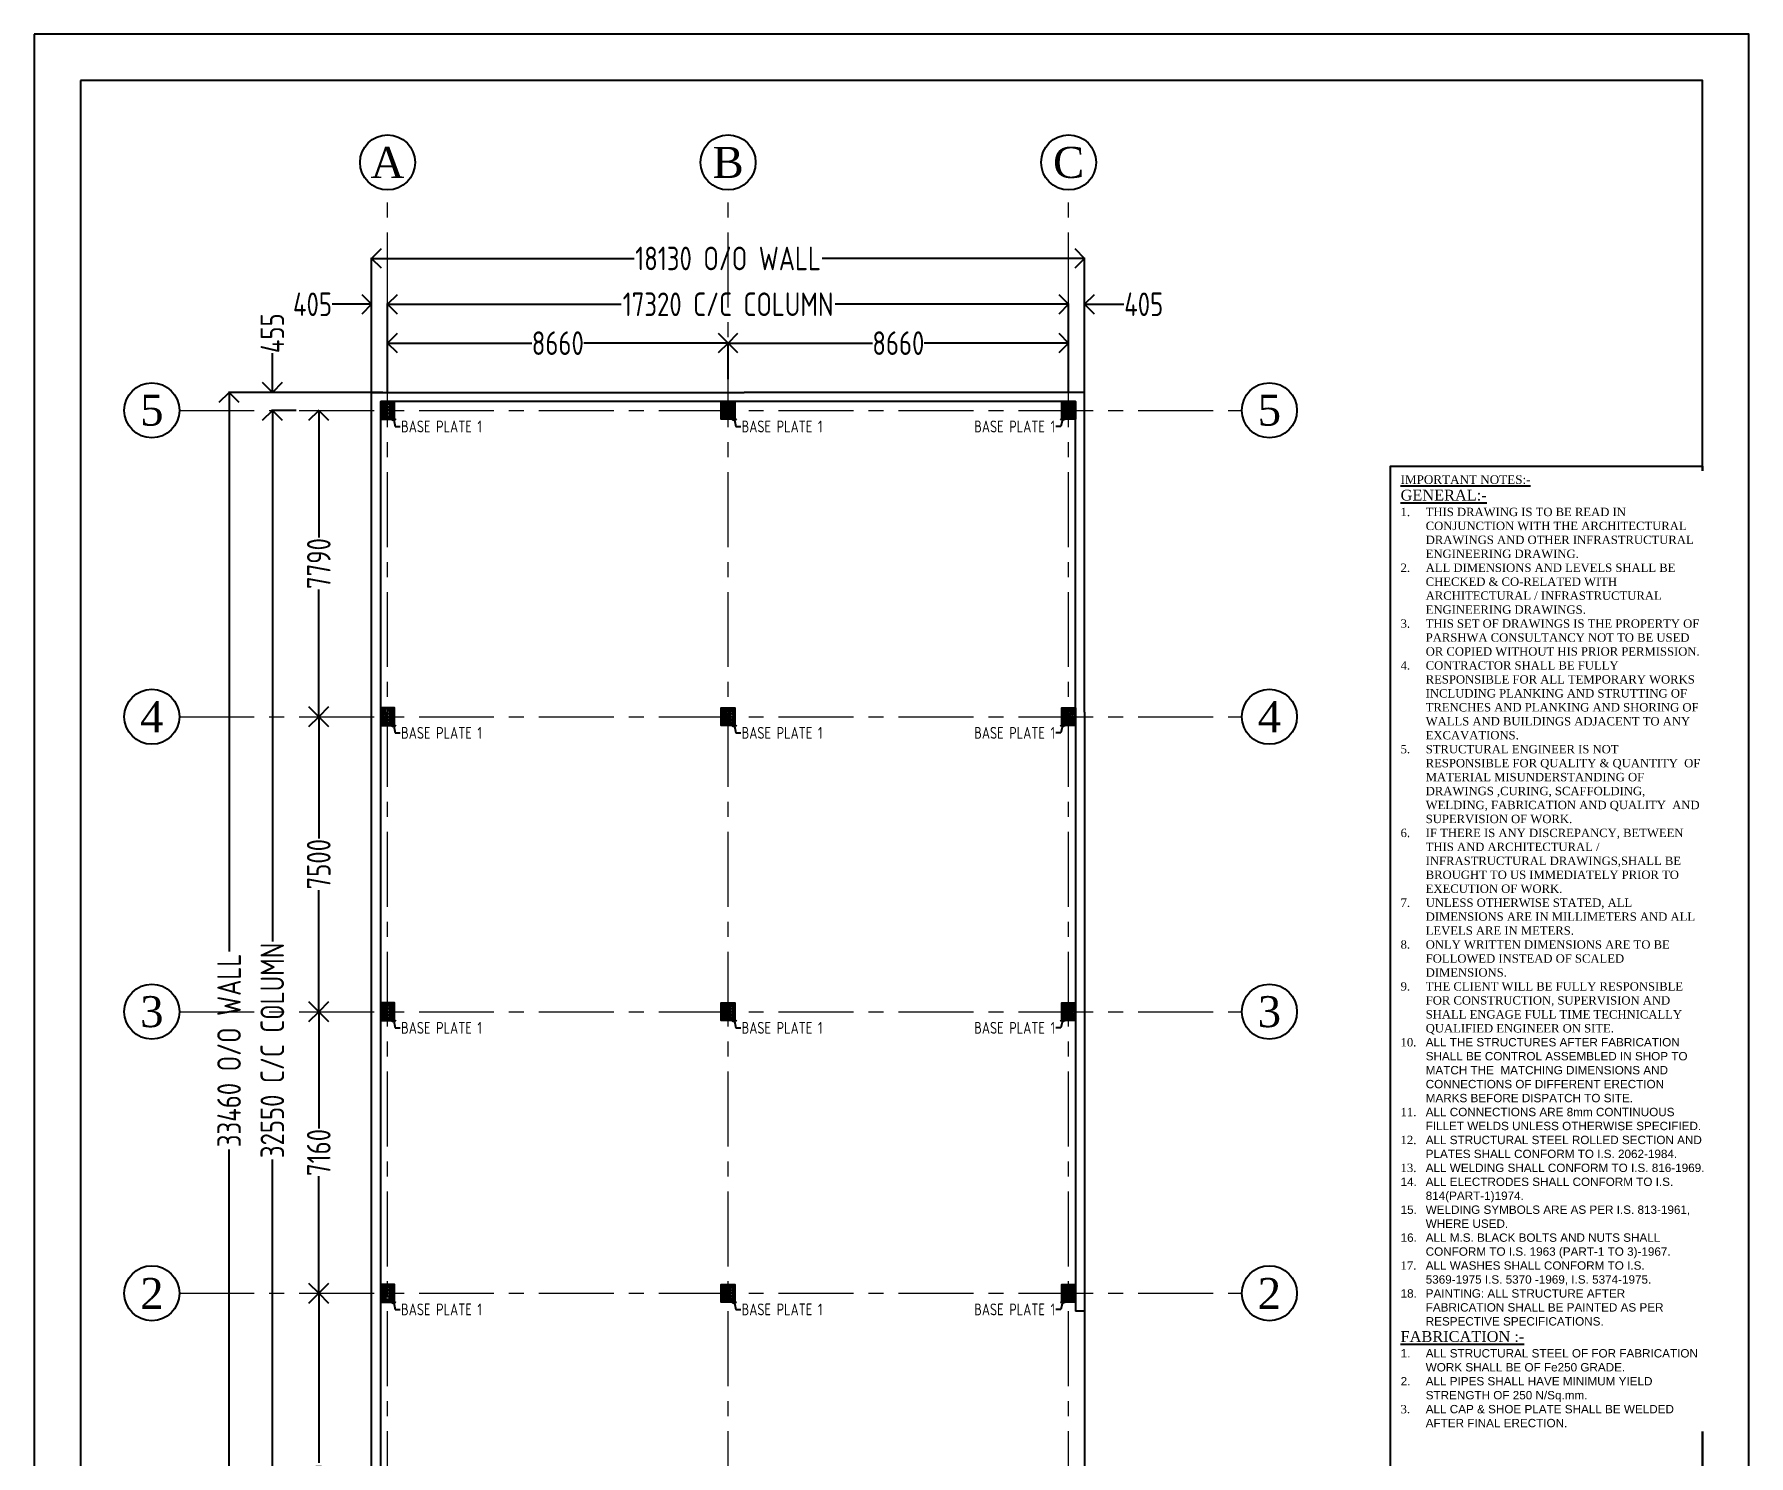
# Model space of a CAD drawing. Header units: millimetres. Extents: x 3470347 to 5996549, y -3470518 to 17149644.
# Drawn here: x 4391552 to 4435151, y 6975040 to 7011182 of the extents above; entities that cross this region are included whole.
import ezdxf
from ezdxf.enums import TextEntityAlignment as Align

# ---------------------------------------------------------------- set-up
doc = ezdxf.new("R2010")
doc.units = ezdxf.units.MM
doc.header["$MEASUREMENT"] = 0
doc.header["$PDMODE"] = 35
doc.header["$PDSIZE"] = -5
doc.linetypes.add('CENTER', pattern=[50.8, 31.75, -6.35, 6.35, -6.35])
doc.linetypes.add('CENTERX2', pattern=[4, 2.5, -0.5, 0.5, -0.5])
doc.layers.get('0').update_dxf_attribs({"linetype": 'CONTINUOUS', "lineweight": 25})
doc.layers.get('DEFPOINTS').update_dxf_attribs({"linetype": 'CONTINUOUS', "lineweight": 25})
for name, color, linetype in [('BOLT', 1, 'CONTINUOUS'), ('Grid', 44, 'CONTINUOUS'), ('YQ_AXIS', 4, 'CONTINUOUS')]:
    doc.layers.add(name, color=color, linetype=linetype)
for name, color, linetype, lineweight in [('CENTER', 8, 'CENTER', 0), ('rRCC 1', 3, 'CONTINUOUS', 25), ('SHEET', 7, 'CONTINUOUS', 15)]:
    doc.layers.add(name, color=color, linetype=linetype, lineweight=lineweight)
doc.styles.add('Aerial', font='times.ttf')
doc.styles.add('DIM', font='geniso.shx', dxfattribs={"width": 0.85})
doc.dimstyles.new('ST-100', dxfattribs={"dimscale": 100, "dimtxt": 7, "dimasz": 5, "dimexe": 0.18, "dimexo": 0.0625, "dimgap": 0.2, "dimtad": 0, "dimdec": 0, "dimzin": 0, "dimdsep": 46, "dimtxsty": 'DIM', "dimblk": 'OPEN90', "dimcen": 0.09, "dimclrd": 256, "dimclrt": 7, "dimadec": 0, "dimazin": 0, "dimtfac": 1, "dimtdec": 0, "dimtofl": 0, "dimtmove": 0, "dimatfit": 3, "dimldrblk": 'OPEN90', "dimfxl": 1, "dimtolj": 1, "dimtzin": 0, "dimlwd": -1, "dimarcsym": 0})

# ---------------------------------------------------------------- blocks, each defined once
blk = doc.blocks.new('bplate1')
at = {"color": 8, "linetype": 'CENTERX2', "ltscale": 15}
for p, q in [((4066832, 7037813), (4066432, 7037813)), ((4066482, 7037863), (4066482, 7037563)), ((4066632, 7037863), (4066632, 7037563)), ((4066782, 7037563), (4066782, 7037863)), ((4066432, 7037613), (4066832, 7037613))]:
    blk.add_line(p, q, dxfattribs=at)
at = {"color": 5}
blk.add_lwpolyline([(4066432, 7037863), (4066432, 7037563), (4066832, 7037563), (4066832, 7037863)], close=True, dxfattribs=at)
at = {"color": 4}
for points in [[(4066562, 7037844), (4066562, 7037769), (4066552, 7037769), (4066552, 7037844)], [(4066702, 7037844), (4066702, 7037769), (4066712, 7037769), (4066712, 7037844)], [(4066562, 7037582), (4066562, 7037657), (4066552, 7037657), (4066552, 7037582)], [(4066702, 7037582), (4066702, 7037657), (4066712, 7037657), (4066712, 7037582)]]:
    blk.add_lwpolyline(points, close=True, dxfattribs=at)
for points in [[(4066432, 7037769), (4066832, 7037769)], [(4066432, 7037759), (4066832, 7037759)], [(4066432, 7037667), (4066832, 7037667)], [(4066432, 7037657), (4066832, 7037657)]]:
    blk.add_lwpolyline(points, dxfattribs=at)
at = {"color": 1}
for points in [[(4066546, 7037759), (4066718, 7037759), (4066718, 7037667), (4066546, 7037667)], [(4066551, 7037755), (4066714, 7037755), (4066714, 7037672), (4066551, 7037672)]]:
    blk.add_lwpolyline(points, close=True, dxfattribs=at)
at = {"color": 2}
for centre in [(4066482, 7037813), (4066632, 7037813), (4066782, 7037813), (4066482, 7037613), (4066632, 7037613), (4066782, 7037613)]:
    blk.add_circle(centre, 12, dxfattribs=at)
blk = doc.blocks.new('_Open90')
at = {"color": 0, "linetype": 'ByBlock', "lineweight": -2}
for p, q in [((0, 0), (-1, 0)), ((-0.5, 0.5), (0, 0)), ((0, 0), (-0.5, -0.5))]:
    blk.add_line(p, q, dxfattribs=at)
blk = doc.blocks.new('*D353')
at = {"layer": 'BOLT', "color": 0, "lineweight": -2}
for p, q in [((4400536, 7003335), (4400536, 7003311)), ((4409196, 7003323), (4409196, 7003311))]:
    blk.add_line(p, q, dxfattribs=at)
at = {"layer": 'BOLT'}
for p, q in [((4401036, 7003329), (4404209, 7003329)), ((4408696, 7003329), (4405524, 7003329))]:
    blk.add_line(p, q, dxfattribs=at)
at = {"layer": 'DEFPOINTS', "color": 0}
for p in [(4400536, 7003341), (4409196, 7003329), (4409196, 7003329)]:
    blk.add_point(p, dxfattribs=at)
at = {"layer": 'BOLT', "xscale": 500, "yscale": 500, "zscale": 500, "rotation": 180}
blk.add_blockref('_Open90', (4400536, 7003329), dxfattribs=at)
at = {"layer": 'BOLT', "xscale": 500, "yscale": 500, "zscale": 500}
blk.add_blockref('_Open90', (4409196, 7003329), dxfattribs=at)
at = {"layer": 'BOLT', "color": 7, "insert": (4404866, 7003329), "char_height": 600, "attachment_point": 5, "style": 'DIM'}
blk.add_mtext('\\A1;8660', dxfattribs=at)
blk = doc.blocks.new('*D354')
at = {"layer": 'BOLT', "color": 0, "lineweight": -2}
for p, q in [((4398781, 7001620), (4398769, 7001620)), ((4398781, 6993830), (4398769, 6993830))]:
    blk.add_line(p, q, dxfattribs=at)
at = {"layer": 'BOLT'}
for p, q in [((4398787, 7001120), (4398787, 6998384)), ((4398787, 6994330), (4398787, 6997067))]:
    blk.add_line(p, q, dxfattribs=at)
at = {"layer": 'DEFPOINTS', "color": 0}
for p in [(4398787, 7001620), (4398787, 6993830), (4398787, 6993830)]:
    blk.add_point(p, dxfattribs=at)
at = {"layer": 'BOLT', "xscale": 500, "yscale": 500, "zscale": 500}
for p, rotation in [((4398787, 7001620), 90), ((4398787, 6993830), 270)]:
    blk.add_blockref('_Open90', p, dxfattribs=dict(at, rotation=rotation))
at = {"layer": 'BOLT', "color": 7, "insert": (4398787, 6997725), "char_height": 600, "attachment_point": 5, "rotation": 90, "style": 'DIM'}
blk.add_mtext('\\A1;7790', dxfattribs=at)
blk = doc.blocks.new('*D355')
at = {"layer": 'BOLT', "color": 0, "lineweight": -2}
for p, q in [((4398781, 6993830), (4398769, 6993830)), ((4398781, 6986330), (4398769, 6986330))]:
    blk.add_line(p, q, dxfattribs=at)
at = {"layer": 'BOLT'}
for p, q in [((4398787, 6993330), (4398787, 6990738)), ((4398787, 6986830), (4398787, 6989423))]:
    blk.add_line(p, q, dxfattribs=at)
at = {"layer": 'DEFPOINTS', "color": 0}
for p in [(4398787, 6993830), (4398787, 6986330), (4398787, 6986330)]:
    blk.add_point(p, dxfattribs=at)
at = {"layer": 'BOLT', "xscale": 500, "yscale": 500, "zscale": 500}
for p, rotation in [((4398787, 6993830), 90), ((4398787, 6986330), 270)]:
    blk.add_blockref('_Open90', p, dxfattribs=dict(at, rotation=rotation))
at = {"layer": 'BOLT', "color": 7, "insert": (4398787, 6990080), "char_height": 600, "attachment_point": 5, "rotation": 90, "style": 'DIM'}
blk.add_mtext('\\A1;7500', dxfattribs=at)
blk = doc.blocks.new('*D356')
at = {"layer": 'BOLT', "color": 0, "lineweight": -2}
for p, q in [((4398781, 6986330), (4398769, 6986330)), ((4398781, 6979170), (4398769, 6979170))]:
    blk.add_line(p, q, dxfattribs=at)
at = {"layer": 'BOLT'}
for p, q in [((4398787, 6985830), (4398787, 6983357)), ((4398787, 6979670), (4398787, 6982144))]:
    blk.add_line(p, q, dxfattribs=at)
at = {"layer": 'DEFPOINTS', "color": 0}
for p in [(4398787, 6986330), (4398787, 6979170), (4398787, 6979170)]:
    blk.add_point(p, dxfattribs=at)
at = {"layer": 'BOLT', "xscale": 500, "yscale": 500, "zscale": 500}
for p, rotation in [((4398787, 6986330), 90), ((4398787, 6979170), 270)]:
    blk.add_blockref('_Open90', p, dxfattribs=dict(at, rotation=rotation))
at = {"layer": 'BOLT', "color": 7, "insert": (4398787, 6982750), "char_height": 600, "attachment_point": 5, "rotation": 90, "style": 'DIM'}
blk.add_mtext('\\A1;7160', dxfattribs=at)
blk = doc.blocks.new('*D357')
at = {"layer": 'BOLT', "color": 0, "lineweight": -2}
for p, q in [((4398781, 6979170), (4398769, 6979170)), ((4398781, 6969070), (4398769, 6969070))]:
    blk.add_line(p, q, dxfattribs=at)
at = {"layer": 'BOLT'}
for p, q in [((4398787, 6978670), (4398787, 6974855)), ((4398787, 6969570), (4398787, 6973386))]:
    blk.add_line(p, q, dxfattribs=at)
at = {"layer": 'DEFPOINTS', "color": 0}
for p in [(4398787, 6979170), (4398787, 6969070), (4398787, 6969070)]:
    blk.add_point(p, dxfattribs=at)
at = {"layer": 'BOLT', "xscale": 500, "yscale": 500, "zscale": 500}
for p, rotation in [((4398787, 6979170), 90), ((4398787, 6969070), 270)]:
    blk.add_blockref('_Open90', p, dxfattribs=dict(at, rotation=rotation))
at = {"layer": 'BOLT', "color": 7, "insert": (4398787, 6974120), "char_height": 600, "attachment_point": 5, "rotation": 90, "style": 'DIM'}
blk.add_mtext('\\A1;10100', dxfattribs=at)
blk = doc.blocks.new('*D358')
at = {"layer": 'BOLT', "color": 0, "lineweight": -2}
for p, q in [((4400536, 7004324), (4400536, 7004335)), ((4417856, 7004324), (4417856, 7004335))]:
    blk.add_line(p, q, dxfattribs=at)
at = {"layer": 'BOLT'}
for p, q in [((4401036, 7004317), (4406473, 7004317)), ((4417356, 7004317), (4411919, 7004317))]:
    blk.add_line(p, q, dxfattribs=at)
at = {"layer": 'DEFPOINTS', "color": 0}
for p in [(4400536, 7004317), (4417856, 7004317), (4417856, 7004317)]:
    blk.add_point(p, dxfattribs=at)
at = {"layer": 'BOLT', "xscale": 500, "yscale": 500, "zscale": 500, "rotation": 180}
blk.add_blockref('_Open90', (4400536, 7004317), dxfattribs=at)
at = {"layer": 'BOLT', "xscale": 500, "yscale": 500, "zscale": 500}
blk.add_blockref('_Open90', (4417856, 7004317), dxfattribs=at)
at = {"layer": 'BOLT', "color": 7, "insert": (4409196, 7004317), "char_height": 600, "attachment_point": 5, "style": 'DIM'}
blk.add_mtext('\\A1;17320 C/C COLUMN', dxfattribs=at)
blk = doc.blocks.new('*D359')
at = {"layer": 'BOLT', "color": 0, "lineweight": -2}
for p, q in [((4397599, 7001620), (4397588, 7001620)), ((4397599, 6969070), (4397588, 6969070))]:
    blk.add_line(p, q, dxfattribs=at)
at = {"layer": 'BOLT'}
for p, q in [((4397606, 7001120), (4397606, 6988119)), ((4397606, 6969570), (4397606, 6982571))]:
    blk.add_line(p, q, dxfattribs=at)
at = {"layer": 'DEFPOINTS', "color": 0}
for p in [(4397606, 7001620), (4397606, 6969070), (4397606, 6969070)]:
    blk.add_point(p, dxfattribs=at)
at = {"layer": 'BOLT', "xscale": 500, "yscale": 500, "zscale": 500}
for p, rotation in [((4397606, 7001620), 90), ((4397606, 6969070), 270)]:
    blk.add_blockref('_Open90', p, dxfattribs=dict(at, rotation=rotation))
at = {"layer": 'BOLT', "color": 7, "insert": (4397606, 6985345), "char_height": 600, "attachment_point": 5, "rotation": 90, "style": 'DIM'}
blk.add_mtext('\\A1;32550 C/C COLUMN', dxfattribs=at)
blk = doc.blocks.new('*D360')
at = {"layer": 'BOLT', "color": 0, "lineweight": -2}
for p, q in [((4400131, 7002082), (4400131, 7005500)), ((4418261, 7002082), (4418261, 7005500))]:
    blk.add_line(p, q, dxfattribs=at)
at = {"layer": 'BOLT'}
for p, q in [((4400631, 7005482), (4406805, 7005482)), ((4417761, 7005482), (4411588, 7005482))]:
    blk.add_line(p, q, dxfattribs=at)
at = {"layer": 'DEFPOINTS', "color": 0}
for p in [(4418261, 7005482), (4400131, 7002075), (4418261, 7002075)]:
    blk.add_point(p, dxfattribs=at)
at = {"layer": 'BOLT', "xscale": 500, "yscale": 500, "zscale": 500, "rotation": 180}
blk.add_blockref('_Open90', (4400131, 7005482), dxfattribs=at)
at = {"layer": 'BOLT', "xscale": 500, "yscale": 500, "zscale": 500}
blk.add_blockref('_Open90', (4418261, 7005482), dxfattribs=at)
at = {"layer": 'BOLT', "color": 7, "insert": (4409196, 7005482), "char_height": 600, "attachment_point": 5, "style": 'DIM'}
blk.add_mtext('\\A1;18130 O/O WALL', dxfattribs=at)
blk = doc.blocks.new('*D361')
at = {"layer": 'BOLT', "color": 0, "lineweight": -2}
for p, q in [((4400415, 7002075), (4396488, 7002075)), ((4400415, 6968615), (4396488, 6968615))]:
    blk.add_line(p, q, dxfattribs=at)
at = {"layer": 'BOLT'}
for p, q in [((4396506, 7001575), (4396506, 6987864)), ((4396506, 6969115), (4396506, 6982826))]:
    blk.add_line(p, q, dxfattribs=at)
at = {"layer": 'DEFPOINTS', "color": 0}
for p in [(4400421, 7002075), (4396506, 6968615), (4400421, 6968615)]:
    blk.add_point(p, dxfattribs=at)
at = {"layer": 'BOLT', "xscale": 500, "yscale": 500, "zscale": 500}
for p, rotation in [((4396506, 7002075), 90), ((4396506, 6968615), 270)]:
    blk.add_blockref('_Open90', p, dxfattribs=dict(at, rotation=rotation))
at = {"layer": 'BOLT', "color": 7, "insert": (4396506, 6985345), "char_height": 600, "attachment_point": 5, "rotation": 90, "style": 'DIM'}
blk.add_mtext('\\A1;33460 O/O WALL', dxfattribs=at)
blk = doc.blocks.new('*D363')
at = {"layer": 'BOLT', "color": 0, "lineweight": -2}
for p, q in [((4409196, 7002416), (4409196, 7003347)), ((4417856, 7002416), (4417856, 7003347))]:
    blk.add_line(p, q, dxfattribs=at)
at = {"layer": 'BOLT'}
for p, q in [((4409696, 7003329), (4412869, 7003329)), ((4417356, 7003329), (4414184, 7003329))]:
    blk.add_line(p, q, dxfattribs=at)
at = {"layer": 'DEFPOINTS', "color": 0}
for p in [(4417856, 7003329), (4409196, 7002410), (4417856, 7002410)]:
    blk.add_point(p, dxfattribs=at)
at = {"layer": 'BOLT', "xscale": 500, "yscale": 500, "zscale": 500, "rotation": 180}
blk.add_blockref('_Open90', (4409196, 7003329), dxfattribs=at)
at = {"layer": 'BOLT', "xscale": 500, "yscale": 500, "zscale": 500}
blk.add_blockref('_Open90', (4417856, 7003329), dxfattribs=at)
at = {"layer": 'BOLT', "color": 7, "insert": (4413526, 7003329), "char_height": 600, "attachment_point": 5, "style": 'DIM'}
blk.add_mtext('\\A1;8660', dxfattribs=at)
blk = doc.blocks.new('*D365')
at = {"layer": 'BOLT'}
for p, q in [((4397606, 7002575), (4397606, 7003075)), ((4397606, 7001120), (4397606, 7000620))]:
    blk.add_line(p, q, dxfattribs=at)
at = {"layer": 'BOLT', "color": 0, "lineweight": -2}
for p, q in [((4398212, 7002075), (4397588, 7002075)), ((4398212, 7001620), (4397588, 7001620))]:
    blk.add_line(p, q, dxfattribs=at)
at = {"layer": 'DEFPOINTS', "color": 0}
for p in [(4397606, 7002075), (4398218, 7002075), (4398218, 7001620)]:
    blk.add_point(p, dxfattribs=at)
at = {"layer": 'BOLT', "xscale": 500, "yscale": 500, "zscale": 500}
for p, rotation in [((4397606, 7002075), 270), ((4397606, 7001620), 90)]:
    blk.add_blockref('_Open90', p, dxfattribs=dict(at, rotation=rotation))
at = {"layer": 'BOLT', "color": 7, "insert": (4397606, 7003580), "char_height": 600, "attachment_point": 5, "rotation": 90, "style": 'DIM'}
blk.add_mtext('\\A1;455', dxfattribs=at)
blk = doc.blocks.new('*D366')
at = {"layer": 'BOLT'}
for p, q in [((4399631, 7004317), (4399131, 7004317)), ((4401036, 7004317), (4401536, 7004317))]:
    blk.add_line(p, q, dxfattribs=at)
at = {"layer": 'BOLT', "color": 0, "lineweight": -2}
for p, q in [((4400131, 7002082), (4400131, 7004335)), ((4400536, 7002082), (4400536, 7004335))]:
    blk.add_line(p, q, dxfattribs=at)
at = {"layer": 'DEFPOINTS', "color": 0}
for p in [(4400131, 7004317), (4400131, 7002075), (4400536, 7002075)]:
    blk.add_point(p, dxfattribs=at)
at = {"layer": 'BOLT', "xscale": 500, "yscale": 500, "zscale": 500}
blk.add_blockref('_Open90', (4400131, 7004317), dxfattribs=at)
at = {"layer": 'BOLT', "xscale": 500, "yscale": 500, "zscale": 500, "rotation": 180}
blk.add_blockref('_Open90', (4400536, 7004317), dxfattribs=at)
at = {"layer": 'BOLT', "color": 7, "insert": (4398627, 7004317), "char_height": 600, "attachment_point": 5, "style": 'DIM'}
blk.add_mtext('\\A1;405', dxfattribs=at)
blk = doc.blocks.new('*D367')
at = {"layer": 'BOLT'}
for p, q in [((4417356, 7004317), (4416856, 7004317)), ((4418761, 7004317), (4419261, 7004317))]:
    blk.add_line(p, q, dxfattribs=at)
at = {"layer": 'BOLT', "color": 0, "lineweight": -2}
for p, q in [((4417856, 7002082), (4417856, 7004335)), ((4418261, 7002082), (4418261, 7004335))]:
    blk.add_line(p, q, dxfattribs=at)
at = {"layer": 'DEFPOINTS', "color": 0}
for p in [(4418261, 7004317), (4417856, 7002075), (4418261, 7002075)]:
    blk.add_point(p, dxfattribs=at)
at = {"layer": 'BOLT', "xscale": 500, "yscale": 500, "zscale": 500}
blk.add_blockref('_Open90', (4417856, 7004317), dxfattribs=at)
at = {"layer": 'BOLT', "xscale": 500, "yscale": 500, "zscale": 500, "rotation": 180}
blk.add_blockref('_Open90', (4418261, 7004317), dxfattribs=at)
at = {"layer": 'BOLT', "color": 7, "insert": (4419766, 7004317), "char_height": 600, "attachment_point": 5, "style": 'DIM'}
blk.add_mtext('\\A1;405', dxfattribs=at)

msp = doc.modelspace()

# ---------------------------------------------------------------- linework, layer by layer
at = {"color": 192, "lineweight": 25, "elevation": 0}
msp.add_lwpolyline([(4391552.16, 7011182.01), (4391552.16, 6949520.39), (4435151.33, 6949520.39), (4435151.33, 7011182.01)], close=True, dxfattribs=at)
at = {"color": 8}
for points in [[(4400131.48, 7002075.37), (4409601.48, 7002075.37)], [(4400131.48, 6968615.37), (4400131.48, 7002075.37)], [(4418261.48, 6993945.37), (4418261.48, 7002075.37), (4409601.48, 7002075.37)], [(4400361.48, 6968615.37), (4400361.48, 7001845.37)], [(4418031.48, 6993945.37), (4418031.48, 6993945.37), (4418031.48, 7001845.37), (4400361.48, 7001845.37)], [(4418261.48, 6993945.37), (4418261.48, 6978715.37), (4418031.48, 6978715.37)], [(4418031.48, 6993945.37), (4418031.48, 6993945.37), (4418031.48, 6978715.37)], [(4418261.48, 6978715.37), (4418261.48, 6968615.37), (4409601.48, 6968615.37)]]:
    msp.add_lwpolyline(points, dxfattribs=at)
at = {"color": 6}
for points in [[(4400711.48, 7001845.37), (4400361.48, 7001845.37), (4400361.48, 7001395.37), (4400711.48, 7001395.37)], [(4409021.48, 7001845.37), (4409371.48, 7001845.37), (4409371.48, 7001395.37), (4409021.48, 7001395.37)], [(4417681.48, 7001845.37), (4418031.48, 7001845.37), (4418031.48, 7001395.37), (4417681.48, 7001395.37)], [(4400361.48, 6993605.37), (4400711.48, 6993605.37), (4400711.48, 6994055.37), (4400361.48, 6994055.37)], [(4409371.48, 6993605.37), (4409021.48, 6993605.37), (4409021.48, 6994055.37), (4409371.48, 6994055.37)], [(4418031.48, 6993605.37), (4417681.48, 6993605.37), (4417681.48, 6994055.37), (4418031.48, 6994055.37)], [(4400361.48, 6986105.37), (4400711.48, 6986105.37), (4400711.48, 6986555.37), (4400361.48, 6986555.37)], [(4409371.48, 6986105.37), (4409021.48, 6986105.37), (4409021.48, 6986555.37), (4409371.48, 6986555.37)], [(4409371.48, 6986105.37), (4409021.48, 6986105.37), (4409021.48, 6986555.37), (4409371.48, 6986555.37)], [(4418031.48, 6986105.37), (4417681.48, 6986105.37), (4417681.48, 6986555.37), (4418031.48, 6986555.37)], [(4400361.48, 6978945.37), (4400711.48, 6978945.37), (4400711.48, 6979395.37), (4400361.48, 6979395.37)], [(4409371.48, 6978945.37), (4409021.48, 6978945.37), (4409021.48, 6979395.37), (4409371.48, 6979395.37)], [(4409371.48, 6978945.37), (4409021.48, 6978945.37), (4409021.48, 6979395.37), (4409371.48, 6979395.37)], [(4418031.48, 6978945.37), (4417681.48, 6978945.37), (4417681.48, 6979395.37), (4418031.48, 6979395.37)]]:
    msp.add_lwpolyline(points, close=True, dxfattribs=at)
at = {"lineweight": 25, "elevation": 0}
msp.add_lwpolyline([(4433979.02, 6974356.75), (4426038.93, 6974356.75), (4426038.93, 7000200.37), (4433979.02, 7000200.37)], close=True, dxfattribs=at)
at = {"layer": 'CENTER', "ltscale": 60}
for p, q in [((4400536.48, 6964615.37), (4400536.48, 7007223.56)), ((4409196.48, 6964615.37), (4409196.48, 7007223.56)), ((4417856.48, 6964615.37), (4417856.48, 7007223.56)), ((4395241.55, 7001620.37), (4422261.48, 7001620.37)), ((4395241.55, 6993830.37), (4422261.48, 6993830.37)), ((4395241.55, 6986330.37), (4422261.48, 6986330.37)), ((4395241.55, 6979170.37), (4422261.48, 6979170.37))]:
    msp.add_line(p, q, dxfattribs=at)
at = {"layer": 'SHEET', "color": 220, "lineweight": 25, "elevation": 0}
msp.add_lwpolyline([(4392724.46, 7010007.51), (4392724.46, 6950694.9), (4433979.02, 6950694.9), (4433979.02, 7010007.51)], close=True, dxfattribs=at)
at = {"layer": 'YQ_AXIS', "color": 1}
for centre in [(4400536.48, 7007923.56), (4409196.48, 7007923.56), (4417856.48, 7007923.56), (4394541.55, 7001620.37), (4422961.48, 7001620.37), (4394541.55, 6993830.37), (4422961.48, 6993830.37), (4394541.55, 6986330.37), (4422961.48, 6986330.37), (4394541.55, 6979170.37), (4422961.48, 6979170.37)]:
    msp.add_circle(centre, 700, dxfattribs=at)

# ---------------------------------------------------------------- block references
for p, rotation in [((-2637176.86, 11068252.79), 270.0000000000001), ((11438249.81, 2927197.95), 90.00000000000001), ((11438249.81, 2919697.95), 90.00000000000001), ((11438249.81, 2912537.95), 90.00000000000001)]:
    msp.add_blockref('bplate1', p, dxfattribs=dict(rotation=rotation))
at = {"xscale": -1}
for p, rotation in [((11446909.81, 11068252.79), 89.99999999999982), ((11455569.81, 11068252.79), 89.99999999999984), ((-2628516.86, 2927197.95), 270), ((-2619856.86, 2927197.95), 270), ((-2628516.86, 2919697.95), 270), ((-2628516.86, 2919697.95), 270), ((-2619856.86, 2919697.95), 270), ((-2628516.86, 2912537.95), 270), ((-2628516.86, 2912537.95), 270), ((-2619856.86, 2912537.95), 270)]:
    msp.add_blockref('bplate1', p, dxfattribs=dict(at, rotation=rotation))

# ---------------------------------------------------------------- texts
at = {"layer": 'rRCC 1', "color": 7, "char_height": 300, "line_spacing_factor": 0.8, "style": 'DIM'}
for insert, attachment_point in [((4400880.19, 7001209.98), 4), ((4409540.19, 7001209.98), 4), ((4417512.76, 7001209.98), 6), ((4400880.19, 6993419.98), 4), ((4409540.19, 6993419.98), 4), ((4417512.76, 6993419.98), 6), ((4400880.19, 6985919.98), 4), ((4409540.19, 6985919.98), 4), ((4417512.76, 6985919.98), 6), ((4400880.19, 6978759.98), 4), ((4409540.19, 6978759.98), 4), ((4417512.76, 6978759.98), 6)]:
    msp.add_mtext('\\A1;BASE PLATE 1', dxfattribs=dict(at, insert=insert, attachment_point=attachment_point))
at = {"layer": 'YQ_AXIS', "color": 1, "style": 'Aerial'}
for s, p in [('A', (4400536.48, 7007923.56)), ('B', (4409196.48, 7007923.56)), ('C', (4417856.48, 7007923.56)), ('5', (4394541.55, 7001620.37)), ('5', (4422961.48, 7001620.37)), ('4', (4394541.55, 6993830.37)), ('4', (4422961.48, 6993830.37)), ('3', (4394541.55, 6986330.37)), ('3', (4422961.48, 6986330.37)), ('2', (4394541.55, 6979170.37)), ('2', (4422961.48, 6979170.37))]:
    msp.add_text(s, height=787.5, dxfattribs=at).set_placement(p, align=Align.MIDDLE)

# ---------------------------------------------------------------- dimensions: what is measured, and where the dimension line sits
at = {"layer": 'BOLT', "color": 1}
for base, p1, p2, text, override, picture, middle in [((4418261.48, 7005482.36), (4400131.48, 7002075.37), (4418261.48, 7002075.37), '<> O/O WALL', {"dimtxt": 6, "dimtxsty": 'DIM', "dimblk": 'Open90'}, '*D360', (4409196.48, 7005482.36)), ((4417856.48, 7004317.49), (4400536.48, 7004317.49), (4417856.48, 7004317.49), '<> C/C COLUMN', {"dimtxt": 6, "dimtxsty": 'DIM'}, '*D358', (4409196.48, 7004317.49))]:
    dim = msp.add_linear_dim(base=base, p1=p1, p2=p2, text=text, dimstyle='ST-100', override=override, dxfattribs=at)
    dim.commit()
    dim.dimension.update_dxf_attribs({"geometry": picture, "text_midpoint": middle})
for base, p1, p2, picture, middle in [((4400131.48, 7004317.49), (4400536.48, 7002075.37), (4400131.48, 7002075.37), '*D366', (4398626.98, 7004317.49)), ((4418261.48, 7004317.49), (4417856.48, 7002075.37), (4418261.48, 7002075.37), '*D367', (4419765.98, 7004317.49)), ((4409196.48, 7003328.91), (4400536.48, 7003341.03), (4409196.48, 7003328.91), '*D353', (4404866.48, 7003328.91)), ((4417856.48, 7003328.91), (4409196.48, 7002410.01), (4417856.48, 7002410.01), '*D363', (4413526.48, 7003328.91))]:
    dim = msp.add_linear_dim(base=base, p1=p1, p2=p2, dimstyle='ST-100', override={"dimtxt": 6, "dimblk": 'Open90'}, dxfattribs=at)
    dim.commit()
    dim.dimension.update_dxf_attribs({"geometry": picture, "text_midpoint": middle})
for base, p1, p2, picture, middle in [((4397605.65, 7002075.37), (4398218.45, 7001620.37), (4398218.45, 7002075.37), '*D365', (4397605.65, 7003579.87)), ((4398787.08, 6993830.37), (4398787.08, 7001620.37), (4398787.08, 6993830.37), '*D354', (4398787.08, 6997725.37)), ((4398787.08, 6986330.37), (4398787.08, 6993830.37), (4398787.08, 6986330.37), '*D355', (4398787.08, 6990080.37)), ((4398787.08, 6979170.37), (4398787.08, 6986330.37), (4398787.08, 6979170.37), '*D356', (4398787.08, 6982750.37)), ((4398787.08, 6969070.37), (4398787.08, 6979170.37), (4398787.08, 6969070.37), '*D357', (4398787.08, 6974120.37))]:
    dim = msp.add_linear_dim(base=base, p1=p1, p2=p2, angle=90, dimstyle='ST-100', override={"dimtxt": 6, "dimblk": 'Open90'}, dxfattribs=at)
    dim.commit()
    dim.dimension.update_dxf_attribs({"geometry": picture, "text_midpoint": middle})
for base, p1, p2, text, picture, middle in [((4396506.1, 6968615.37), (4400421.48, 7002075.37), (4400421.48, 6968615.37), '<> O/O WALL', '*D361', (4396506.1, 6985345.37)), ((4397605.65, 6969070.37), (4397605.65, 7001620.37), (4397605.65, 6969070.37), '<> C/C COLUMN', '*D359', (4397605.65, 6985345.37))]:
    dim = msp.add_linear_dim(base=base, p1=p1, p2=p2, angle=90, text=text, dimstyle='ST-100', override={"dimtxt": 6, "dimtxsty": 'DIM', "dimblk": 'Open90'}, dxfattribs=at)
    dim.commit()
    dim.dimension.update_dxf_attribs({"geometry": picture, "text_midpoint": middle})

# ---------------------------------------------------------------- leaders
at = {"layer": 'rRCC 1', "annotation_type": 0, "has_hookline": 1, "text_width": 2065.5}
for points, hookline_direction in [([(4400686.48, 7001420.37), (4400732.75, 7001209.98), (4400860.19, 7001209.98)], 0), ([(4409346.48, 7001420.37), (4409392.75, 7001209.98), (4409520.19, 7001209.98)], 0), ([(4417706.48, 7001420.37), (4417660.2, 7001209.98), (4417532.76, 7001209.98)], 1), ([(4400686.48, 6993630.37), (4400732.75, 6993419.98), (4400860.19, 6993419.98)], 0), ([(4409346.48, 6993630.37), (4409392.75, 6993419.98), (4409520.19, 6993419.98)], 0), ([(4417706.48, 6993630.37), (4417660.2, 6993419.98), (4417532.76, 6993419.98)], 1), ([(4400686.48, 6986130.37), (4400732.75, 6985919.98), (4400860.19, 6985919.98)], 0), ([(4409346.48, 6986130.37), (4409392.75, 6985919.98), (4409520.19, 6985919.98)], 0), ([(4417706.48, 6986130.37), (4417660.2, 6985919.98), (4417532.76, 6985919.98)], 1), ([(4400686.48, 6978970.37), (4400732.75, 6978759.98), (4400860.19, 6978759.98)], 0), ([(4409346.48, 6978970.37), (4409392.75, 6978759.98), (4409520.19, 6978759.98)], 0), ([(4417706.48, 6978970.37), (4417660.2, 6978759.98), (4417532.76, 6978759.98)], 1)]:
    msp.add_leader(points, dimstyle='ST-100', override={"dimasz": 1}, dxfattribs=dict(at, hookline_direction=hookline_direction))

# ---------------------------------------------------------------- next in the draw order: texts
at = {"layer": 'Grid', "color": 7, "lineweight": 25, "insert": (4426298.51, 6999969.77, 0), "char_height": 212.86466, "attachment_point": 1, "style": 'Aerial', "bg_fill": 2}
msp.add_mtext_dynamic_manual_height_columns('{\\H1.035928x;\\L\\C71;IMPORTANT NOTES:-\\P\\H1.245572x;\\C4;GENERAL:-}\\P\\pxi-3,l3,t3;1.^ITHIS DRAWING IS TO BE READ IN CONJUNCTION WITH THE ARCHITECTURAL DRAWINGS AND OTHER INFRASTRUCTURAL ENGINEERING DRAWING.\\P2.^IALL DIMENSIONS AND LEVELS SHALL BE CHECKED & CO-RELATED WITH ARCHITECTURAL / INFRASTRUCTURAL ENGINEERING DRAWINGS.\\P3.^I{\\C0;THIS SET OF DRAWINGS IS THE PROPERTY OF PARSHWA CONSULTANCY NOT TO BE USED OR COPIED WITHOUT HIS PRIOR PERMISSION.\\P4.^ICONTRACTOR SHALL BE FULLY RESPONSIBLE FOR ALL TEMPORARY WORKS INCLUDING PLANKING AND STRUTTING OF TRENCHES AND PLANKING AND SHORING OF WALLS AND BUILDINGS ADJACENT TO ANY EXCAVATIONS.\\P5.^ISTRUCTURAL ENGINEER IS NOT RESPONSIBLE FOR QUALITY & QUANTITY  OF MATERIAL MISUNDERSTANDING OF DRAWINGS ,CURING, SCAFFOLDING, WELDING, FABRICATION AND QUALITY  AND SUPERVISION OF WORK.}\\P6.^IIF THERE IS ANY DISCREPANCY, BETWEEN THIS AND ARCHITECTURAL / INFRASTRUCTURAL DRAWINGS,SHALL BE BROUGHT TO US IMMEDIATELY PRIOR TO \\A1;EXECUTION OF WORK.\\P7.^IUNLESS OTHERWISE STATED, ALL DIMENSIONS ARE IN MILLIMETERS AND ALL LEVELS ARE IN METERS.\\P8.^IONLY WRITTEN DIMENSIONS ARE TO BE FOLLOWED INSTEAD OF SCALED DIMENSIONS.\\P9.^I\\A0;\\C0;THE CLIENT WILL BE FULLY RESPONSIBLE FOR CONSTRUCTION, SUPERVISION AND SHALL ENGAGE FULL TIME TECHNICALLY QUALIFIED ENGINEER ON SITE.\\P\\A1;\\C7;10.^I\\A0;\\fArial|b0|i0|c0|p34;ALL THE STRUCTURES AFTER FABRICATION SHALL BE CONTROL ASSEMBLED IN SHOP TO MATCH THE  MATCHING DIMENSIONS AND CONNECTIONS OF DIFFERENT ERECTION MARKS BEFORE DISPATCH TO SITE.\\P\\A1;\\fTimes New Roman|b0|i0|c0|p18;11.^I\\A0;\\fArial|b0|i0|c0|p34;ALL CONNECTIONS ARE 8mm CONTINUOUS FILLET WELDS UNLESS OTHERWISE SPECIFIED.\\P\\A1;\\fTimes New Roman|b0|i0|c0|p18;12.^I\\A0;\\fArial|b0|i0|c0|p34;ALL STRUCTURAL STEEL ROLLED SECTION AND PLATES SHALL CONFORM TO I.S. 2062-1984.\\P\\A1;\\fTimes New Roman|b0|i0|c0|p18;13.^I\\A0;\\fArial|b0|i0|c0|p34;ALL WELDING SHALL CONFORM TO I.S. 816-1969.\\P14.^IALL ELECTRODES SHALL CONFORM TO I.S. 814(PART-1)1974.\\P15.^IWELDING SYMBOLS ARE AS PER I.S. 813-1961, WHERE USED.\\P16.^IALL M.S. BLACK BOLTS AND NUTS SHALL CONFORM TO I.S. 1963 (PART-1 TO 3)-1967.\\P\\A1;\\fTimes New Roman|b0|i0|c0|p18;17.^I\\A0;\\fArial|b0|i0|c0|p34;ALL WASHES SHALL CONFORM TO I.S. 5369-1975 I.S. 5370 -1969, I.S. 5374-1975.\\P18.^IPAINTING: ALL STRUCTURE AFTER FABRICATION SHALL BE PAINTED AS PER RESPECTIVE SPECIFICATIONS.\\P\\pi0,l0,tz;\\A1;\\fTimes New Roman|b0|i0|c0|p18;\\H1.290323x;\\L\\C4;FABRICATION :-\\P\\pi-3,l3,t3;\\fArial|b0|i0|c0|p34;\\H0.775x;\\l\\C7;1.^I\\A0;ALL STRUCTURAL STEEL OF FOR FABRICATION WORK SHALL BE OF Fe250 GRADE.\\P2.^IALL PIPES SHALL HAVE MINIMUM YIELD STRENGTH OF 250 N/Sq.mm.\\P\\fTimes New Roman|b0|i0|c0|p18;3.^I\\fArial|b0|i0|c0|p34;ALL CAP & SHOE PLATE SHALL BE WELDED AFTER FINAL ERECTION.', width=7675.7785, gutter_width=411.57, heights=[38057.4], dxfattribs=at)

doc.saveas('drawing.dxf')
